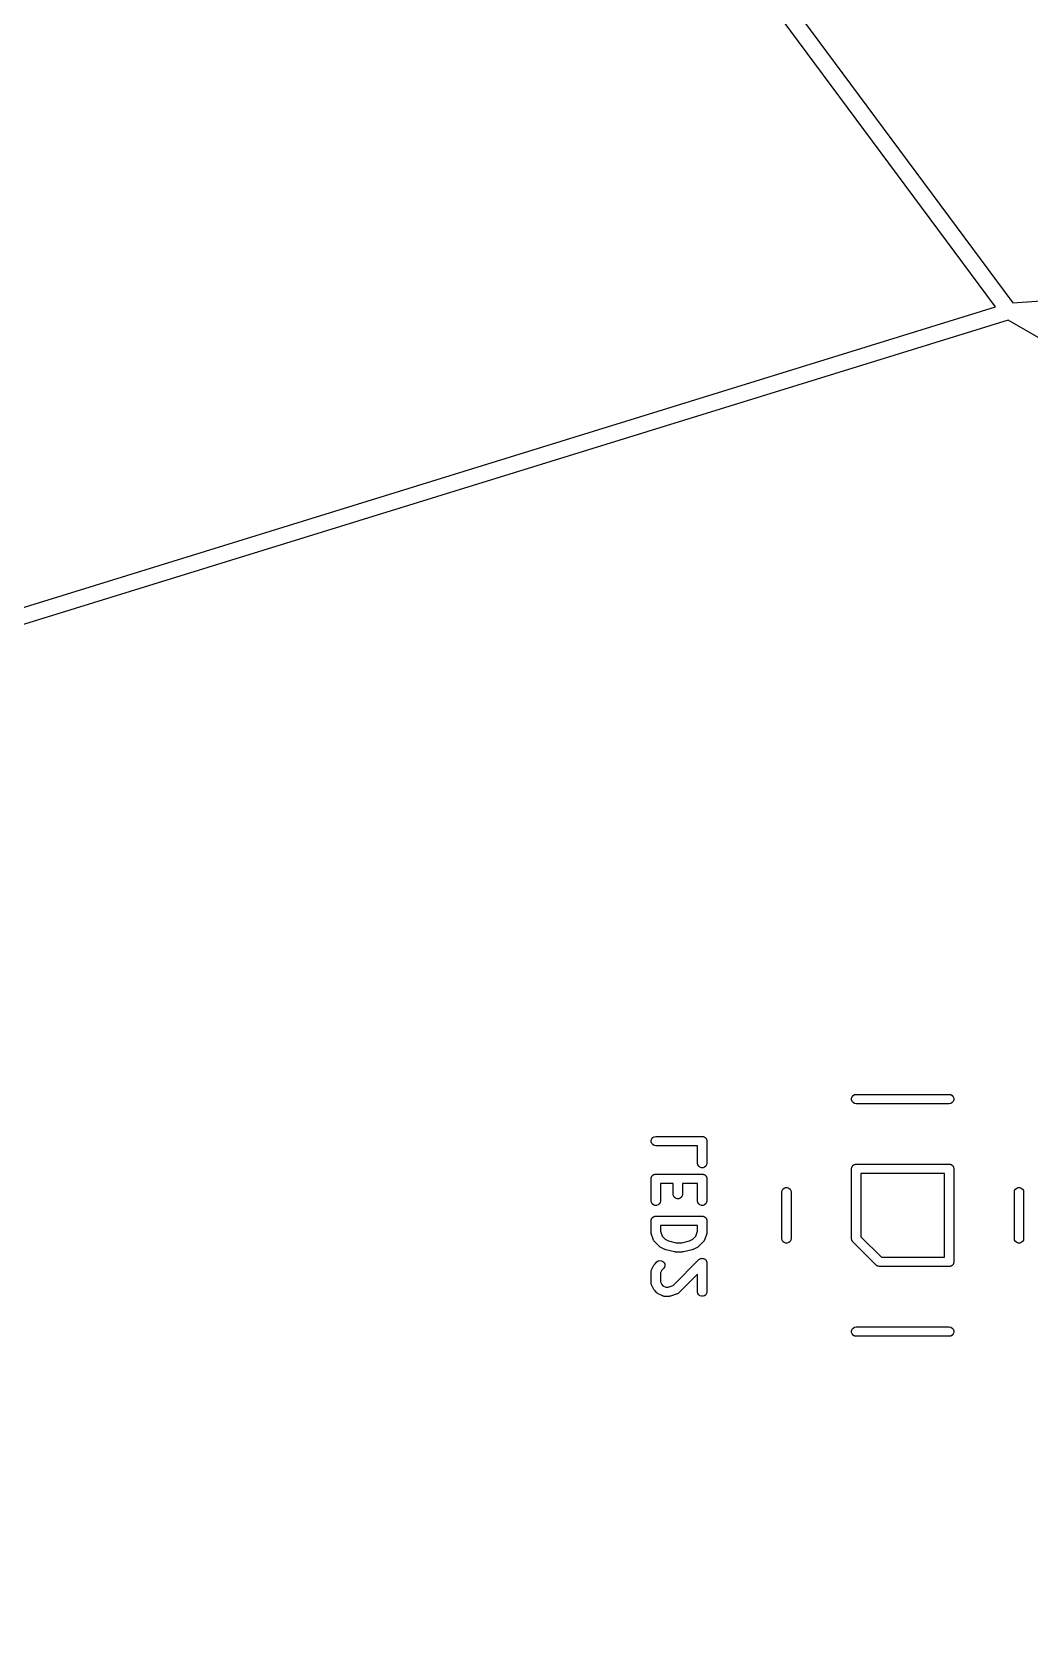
# Model space of a CAD drawing. Extents: x 48 to 353, y -143 to -50.
# Drawn here: x 308.31 to 329.76, y -132.91 to -98.39 of the extents above; entities that cross this region are included whole.
import ezdxf

# ---------------------------------------------------------------- set-up
doc = ezdxf.new("R2010")
doc.units = 0
doc.header["$MEASUREMENT"] = 0
doc.layers.add('BLACK', color=7, linetype='CONTINUOUS')

msp = doc.modelspace()

# ---------------------------------------------------------------- linework, layer by layer
at = {"layer": 'Black'}
for p, q in [((329.023, -104.3), (308.069, -76.0684)), ((308.546, -76.1237), (329.394, -104.212)), ((329.394, -104.212), (351.65, -102.568)), ((236.424, -132.908), (329.023, -104.3)), ((329.29, -104.584), (270.569, -122.725)), ((351.576, -117.373), (329.29, -104.584)), ((325.927, -121.308), (325.938, -121.275)), ((325.927, -121.342), (325.927, -121.308)), ((325.938, -121.375), (325.927, -121.342)), ((325.938, -121.275), (325.961, -121.248)), ((325.961, -121.402), (325.938, -121.375)), ((325.961, -121.248), (325.991, -121.231)), ((325.991, -121.419), (325.961, -121.402)), ((325.991, -121.231), (326.025, -121.225)), ((326.025, -121.425), (325.991, -121.419)), ((326.025, -121.225), (328.025, -121.225)), ((328.025, -121.425), (326.025, -121.425)), ((328.025, -121.225), (328.059, -121.231)), ((328.059, -121.419), (328.025, -121.425)), ((328.059, -121.231), (328.089, -121.248)), ((328.089, -121.402), (328.059, -121.419)), ((328.089, -121.248), (328.112, -121.275)), ((328.112, -121.375), (328.089, -121.402)), ((328.112, -121.275), (328.123, -121.308)), ((328.123, -121.342), (328.112, -121.375)), ((328.123, -121.308), (328.123, -121.342)), ((321.616, -122.212), (321.628, -122.18)), ((321.628, -122.18), (321.651, -122.153)), ((321.651, -122.153), (321.681, -122.136)), ((321.681, -122.136), (321.715, -122.13)), ((321.715, -122.13), (322.715, -122.13)), ((322.715, -122.13), (322.723, -122.131)), ((322.723, -122.131), (322.732, -122.131)), ((322.732, -122.131), (322.74, -122.134)), ((322.74, -122.134), (322.749, -122.136)), ((322.749, -122.136), (322.757, -122.14)), ((322.757, -122.14), (322.765, -122.143)), ((322.765, -122.143), (322.772, -122.149)), ((322.772, -122.149), (322.779, -122.153)), ((322.779, -122.153), (322.785, -122.16)), ((322.785, -122.16), (322.791, -122.165)), ((322.791, -122.165), (322.796, -122.173)), ((322.796, -122.173), (322.801, -122.18)), ((322.801, -122.18), (322.804, -122.188)), ((321.616, -122.247), (321.616, -122.212)), ((321.628, -122.28), (321.616, -122.247)), ((321.651, -122.306), (321.628, -122.28)), ((321.681, -122.324), (321.651, -122.306)), ((321.715, -122.33), (321.681, -122.324)), ((322.615, -122.33), (321.715, -122.33)), ((322.615, -122.706), (322.615, -122.33)), ((322.804, -122.188), (322.809, -122.196)), ((322.809, -122.196), (322.81, -122.204)), ((322.81, -122.204), (322.813, -122.212)), ((322.813, -122.212), (322.813, -122.221)), ((322.813, -122.221), (322.815, -122.23)), ((322.815, -122.23), (322.815, -122.706)), ((322.621, -122.74), (322.615, -122.706)), ((322.638, -122.77), (322.621, -122.74)), ((322.665, -122.793), (322.638, -122.77)), ((322.698, -122.804), (322.665, -122.793)), ((322.732, -122.804), (322.698, -122.804)), ((322.765, -122.793), (322.732, -122.804)), ((322.791, -122.77), (322.765, -122.793)), ((322.809, -122.74), (322.791, -122.77)), ((322.815, -122.706), (322.809, -122.74)), ((325.925, -122.825), (325.927, -122.816)), ((325.925, -124.325), (325.925, -122.825)), ((325.927, -122.808), (325.93, -122.799)), ((325.927, -122.816), (325.927, -122.808)), ((325.93, -122.799), (325.931, -122.791)), ((325.931, -122.791), (325.935, -122.783)), ((325.935, -122.783), (325.938, -122.775)), ((325.938, -122.775), (325.944, -122.768)), ((325.944, -122.768), (325.948, -122.761)), ((325.948, -122.761), (325.955, -122.755)), ((325.955, -122.755), (325.961, -122.748)), ((325.961, -122.748), (325.968, -122.744)), ((325.968, -122.744), (325.975, -122.738)), ((325.975, -122.738), (325.983, -122.735)), ((325.983, -122.735), (325.991, -122.731)), ((325.991, -122.731), (325.999, -122.73)), ((325.999, -122.73), (326.008, -122.727)), ((326.008, -122.727), (326.016, -122.727)), ((326.016, -122.727), (326.025, -122.725)), ((326.025, -122.725), (328.025, -122.725)), ((328.025, -122.725), (328.034, -122.727)), ((328.034, -122.727), (328.042, -122.727)), ((328.042, -122.727), (328.051, -122.73)), ((328.051, -122.73), (328.059, -122.731)), ((328.059, -122.731), (328.067, -122.735)), ((328.067, -122.735), (328.075, -122.738)), ((328.075, -122.738), (328.082, -122.744)), ((328.082, -122.744), (328.089, -122.748)), ((328.089, -122.748), (328.095, -122.755)), ((328.095, -122.755), (328.102, -122.761)), ((328.102, -122.761), (328.106, -122.768)), ((328.106, -122.768), (328.112, -122.775)), ((328.112, -122.775), (328.115, -122.783)), ((328.115, -122.783), (328.119, -122.791)), ((328.119, -122.791), (328.12, -122.799)), ((328.12, -122.799), (328.123, -122.808)), ((328.123, -122.808), (328.123, -122.816)), ((328.123, -122.816), (328.125, -122.825)), ((328.125, -122.825), (328.125, -124.825)), ((321.615, -123.039), (321.616, -123.031)), ((321.615, -123.515), (321.615, -123.039)), ((321.616, -123.022), (321.619, -123.014)), ((321.616, -123.031), (321.616, -123.022)), ((321.619, -123.014), (321.621, -123.005)), ((321.621, -123.005), (321.625, -122.998)), ((321.625, -122.998), (321.628, -122.989)), ((321.628, -122.989), (321.634, -122.983)), ((321.634, -122.983), (321.638, -122.975)), ((321.638, -122.975), (321.645, -122.969)), ((321.645, -122.969), (321.651, -122.963)), ((321.651, -122.963), (321.658, -122.958)), ((321.658, -122.958), (321.665, -122.953)), ((321.665, -122.953), (321.673, -122.95)), ((321.673, -122.95), (321.681, -122.945)), ((321.681, -122.945), (321.689, -122.944)), ((321.689, -122.944), (321.698, -122.941)), ((321.698, -122.941), (321.706, -122.941)), ((321.706, -122.941), (321.715, -122.939)), ((321.715, -122.939), (322.715, -122.939)), ((322.091, -123.139), (321.815, -123.139)), ((321.815, -123.139), (321.815, -123.515)), ((322.091, -123.373), (322.091, -123.139)), ((322.615, -123.139), (322.291, -123.139)), ((322.291, -123.139), (322.291, -123.373)), ((322.615, -123.515), (322.615, -123.139)), ((322.715, -122.939), (322.723, -122.941)), ((322.723, -122.941), (322.732, -122.941)), ((322.732, -122.941), (322.74, -122.944)), ((322.74, -122.944), (322.749, -122.945)), ((322.749, -122.945), (322.757, -122.95)), ((322.757, -122.95), (322.765, -122.953)), ((322.765, -122.953), (322.772, -122.958)), ((322.772, -122.958), (322.779, -122.963)), ((322.779, -122.963), (322.785, -122.969)), ((322.785, -122.969), (322.791, -122.975)), ((322.791, -122.975), (322.796, -122.983)), ((322.796, -122.983), (322.801, -122.989)), ((322.801, -122.989), (322.804, -122.998)), ((322.804, -122.998), (322.809, -123.005)), ((322.809, -123.005), (322.81, -123.014)), ((322.81, -123.014), (322.813, -123.022)), ((322.813, -123.022), (322.813, -123.031)), ((322.813, -123.031), (322.815, -123.039)), ((322.815, -123.039), (322.815, -123.515)), ((326.125, -122.925), (326.125, -124.284)), ((327.925, -122.925), (326.125, -122.925)), ((327.925, -124.725), (327.925, -122.925)), ((321.621, -123.55), (321.615, -123.515)), ((321.638, -123.58), (321.621, -123.55)), ((321.809, -123.55), (321.791, -123.58)), ((321.815, -123.515), (321.809, -123.55)), ((322.097, -123.407), (322.091, -123.373)), ((322.114, -123.437), (322.097, -123.407)), ((322.141, -123.459), (322.114, -123.437)), ((322.174, -123.471), (322.141, -123.459)), ((322.208, -123.471), (322.174, -123.471)), ((322.241, -123.459), (322.208, -123.471)), ((322.268, -123.437), (322.241, -123.459)), ((322.285, -123.407), (322.268, -123.437)), ((322.291, -123.373), (322.285, -123.407)), ((322.621, -123.55), (322.615, -123.515)), ((322.638, -123.58), (322.621, -123.55)), ((322.809, -123.55), (322.791, -123.58)), ((322.815, -123.515), (322.809, -123.55)), ((324.425, -123.325), (324.431, -123.291)), ((324.425, -124.325), (324.425, -123.325)), ((324.431, -123.291), (324.448, -123.261)), ((324.448, -123.261), (324.475, -123.238)), ((324.475, -123.238), (324.508, -123.227)), ((324.508, -123.227), (324.542, -123.227)), ((324.542, -123.227), (324.575, -123.238)), ((324.575, -123.238), (324.602, -123.261)), ((324.602, -123.261), (324.619, -123.291)), ((324.619, -123.291), (324.625, -123.325)), ((324.625, -123.325), (324.625, -124.325)), ((329.425, -123.325), (329.431, -123.291)), ((329.425, -124.325), (329.425, -123.325)), ((329.431, -123.291), (329.448, -123.261)), ((329.448, -123.261), (329.475, -123.238)), ((329.475, -123.238), (329.508, -123.227)), ((329.508, -123.227), (329.542, -123.227)), ((329.542, -123.227), (329.575, -123.238)), ((329.575, -123.238), (329.602, -123.261)), ((329.602, -123.261), (329.619, -123.291)), ((329.619, -123.291), (329.625, -123.325)), ((329.625, -123.325), (329.625, -124.325)), ((321.619, -123.918), (321.621, -123.91)), ((321.621, -123.91), (321.625, -123.902)), ((321.625, -123.902), (321.628, -123.894)), ((321.628, -123.894), (321.634, -123.887)), ((321.634, -123.887), (321.638, -123.88)), ((321.665, -123.602), (321.638, -123.58)), ((321.638, -123.88), (321.645, -123.874)), ((321.645, -123.874), (321.651, -123.867)), ((321.651, -123.867), (321.658, -123.863)), ((321.658, -123.863), (321.665, -123.857)), ((321.698, -123.614), (321.665, -123.602)), ((321.665, -123.857), (321.673, -123.854)), ((321.673, -123.854), (321.681, -123.85)), ((321.681, -123.85), (321.689, -123.849)), ((321.689, -123.849), (321.698, -123.846)), ((321.732, -123.614), (321.698, -123.614)), ((321.698, -123.846), (321.706, -123.846)), ((321.706, -123.846), (321.715, -123.844)), ((321.715, -123.844), (322.715, -123.844)), ((321.765, -123.602), (321.732, -123.614)), ((321.791, -123.58), (321.765, -123.602)), ((322.665, -123.602), (322.638, -123.58)), ((322.698, -123.614), (322.665, -123.602)), ((322.732, -123.614), (322.698, -123.614)), ((322.715, -123.844), (322.723, -123.846)), ((322.723, -123.846), (322.732, -123.846)), ((322.765, -123.602), (322.732, -123.614)), ((322.732, -123.846), (322.74, -123.849)), ((322.74, -123.849), (322.749, -123.85)), ((322.749, -123.85), (322.757, -123.854)), ((322.757, -123.854), (322.765, -123.857)), ((322.791, -123.58), (322.765, -123.602)), ((322.765, -123.857), (322.772, -123.863)), ((322.772, -123.863), (322.779, -123.867)), ((322.779, -123.867), (322.785, -123.874)), ((322.785, -123.874), (322.791, -123.88)), ((322.791, -123.88), (322.796, -123.887)), ((322.796, -123.887), (322.801, -123.894)), ((322.801, -123.894), (322.804, -123.902)), ((322.804, -123.902), (322.809, -123.91)), ((322.809, -123.91), (322.81, -123.918)), ((321.615, -123.944), (321.616, -123.935)), ((321.615, -124.182), (321.615, -123.944)), ((321.618, -124.198), (321.615, -124.182)), ((321.616, -123.927), (321.619, -123.918)), ((321.616, -123.935), (321.616, -123.927)), ((321.62, -124.214), (321.618, -124.198)), ((321.668, -124.357), (321.62, -124.214)), ((321.815, -124.044), (321.815, -124.166)), ((322.615, -124.044), (321.815, -124.044)), ((321.815, -124.166), (321.85, -124.271)), ((322.58, -124.271), (322.615, -124.166)), ((322.615, -124.166), (322.615, -124.044)), ((322.81, -124.214), (322.762, -124.357)), ((322.81, -123.918), (322.813, -123.927)), ((322.812, -124.198), (322.81, -124.214)), ((322.815, -124.182), (322.812, -124.198)), ((322.813, -123.927), (322.813, -123.935)), ((322.813, -123.935), (322.815, -123.944)), ((322.815, -123.944), (322.815, -124.182)), ((321.67, -124.362), (321.668, -124.357)), ((321.672, -124.367), (321.67, -124.362)), ((321.679, -124.377), (321.672, -124.367)), ((321.684, -124.387), (321.679, -124.377)), ((321.688, -124.391), (321.684, -124.387)), ((321.692, -124.396), (321.688, -124.391)), ((321.787, -124.491), (321.692, -124.396)), ((321.8, -124.5), (321.787, -124.491)), ((321.813, -124.51), (321.8, -124.5)), ((321.908, -124.557), (321.813, -124.51)), ((321.85, -124.271), (321.917, -124.338)), ((321.919, -124.56), (321.908, -124.557)), ((321.917, -124.338), (321.988, -124.374)), ((321.929, -124.565), (321.919, -124.56)), ((322.119, -124.612), (321.929, -124.565)), ((321.988, -124.374), (322.156, -124.415)), ((322.156, -124.415), (322.274, -124.415)), ((322.274, -124.415), (322.442, -124.374)), ((322.501, -124.565), (322.311, -124.612)), ((322.442, -124.374), (322.513, -124.338)), ((322.511, -124.56), (322.501, -124.565)), ((322.522, -124.557), (322.511, -124.56)), ((322.513, -124.338), (322.58, -124.271)), ((322.617, -124.51), (322.522, -124.557)), ((322.63, -124.5), (322.617, -124.51)), ((322.643, -124.491), (322.63, -124.5)), ((322.738, -124.396), (322.643, -124.491)), ((322.741, -124.391), (322.738, -124.396)), ((322.746, -124.387), (322.741, -124.391)), ((322.751, -124.377), (322.746, -124.387)), ((322.758, -124.367), (322.751, -124.377)), ((322.759, -124.362), (322.758, -124.367)), ((322.762, -124.357), (322.759, -124.362)), ((324.431, -124.359), (324.425, -124.325)), ((324.448, -124.389), (324.431, -124.359)), ((324.475, -124.412), (324.448, -124.389)), ((324.508, -124.423), (324.475, -124.412)), ((324.542, -124.423), (324.508, -124.423)), ((324.575, -124.412), (324.542, -124.423)), ((324.602, -124.389), (324.575, -124.412)), ((324.619, -124.359), (324.602, -124.389)), ((324.625, -124.325), (324.619, -124.359)), ((325.926, -124.329), (325.925, -124.325)), ((325.925, -124.334), (325.926, -124.329)), ((325.929, -124.346), (325.925, -124.334)), ((325.931, -124.359), (325.929, -124.346)), ((325.933, -124.363), (325.931, -124.359)), ((325.934, -124.367), (325.933, -124.363)), ((325.942, -124.378), (325.934, -124.367)), ((325.948, -124.389), (325.942, -124.378)), ((325.952, -124.392), (325.948, -124.389)), ((325.954, -124.396), (325.952, -124.392)), ((326.454, -124.896), (325.954, -124.396)), ((326.125, -124.284), (326.566, -124.725)), ((329.431, -124.359), (329.425, -124.325)), ((329.448, -124.389), (329.431, -124.359)), ((329.475, -124.412), (329.448, -124.389)), ((329.508, -124.423), (329.475, -124.412)), ((329.542, -124.423), (329.508, -124.423)), ((329.575, -124.412), (329.542, -124.423)), ((329.602, -124.389), (329.575, -124.412)), ((329.619, -124.359), (329.602, -124.389)), ((329.625, -124.325), (329.619, -124.359)), ((321.625, -124.995), (321.673, -124.899)), ((321.673, -124.899), (321.683, -124.886)), ((321.683, -124.886), (321.692, -124.873)), ((321.692, -124.873), (321.739, -124.826)), ((321.739, -124.826), (321.768, -124.806)), ((321.768, -124.806), (321.801, -124.797)), ((321.801, -124.797), (321.836, -124.8)), ((321.836, -124.8), (321.867, -124.815)), ((321.867, -124.815), (321.892, -124.839)), ((321.901, -124.939), (321.881, -124.967)), ((321.892, -124.839), (321.907, -124.871)), ((321.91, -124.905), (321.901, -124.939)), ((321.907, -124.871), (321.91, -124.905)), ((322.089, -125.333), (322.644, -124.778)), ((322.131, -124.613), (322.119, -124.612)), ((322.143, -124.615), (322.131, -124.613)), ((322.286, -124.615), (322.143, -124.615)), ((322.298, -124.613), (322.286, -124.615)), ((322.311, -124.612), (322.298, -124.613)), ((322.644, -124.778), (322.655, -124.771)), ((322.655, -124.771), (322.665, -124.762)), ((322.665, -124.762), (322.669, -124.761)), ((322.669, -124.761), (322.673, -124.758)), ((322.673, -124.758), (322.685, -124.755)), ((322.685, -124.755), (322.698, -124.75)), ((322.698, -124.75), (322.702, -124.75)), ((322.702, -124.75), (322.706, -124.749)), ((322.706, -124.749), (322.719, -124.75)), ((322.719, -124.75), (322.732, -124.75)), ((322.732, -124.75), (322.736, -124.752)), ((322.736, -124.752), (322.741, -124.752)), ((322.741, -124.752), (322.753, -124.758)), ((322.753, -124.758), (322.765, -124.762)), ((322.765, -124.762), (322.768, -124.765)), ((322.768, -124.765), (322.772, -124.767)), ((322.772, -124.767), (322.781, -124.776)), ((322.781, -124.776), (322.791, -124.785)), ((322.791, -124.785), (322.794, -124.788)), ((322.794, -124.788), (322.797, -124.791)), ((322.797, -124.791), (322.802, -124.803)), ((322.802, -124.803), (322.809, -124.815)), ((322.809, -124.815), (322.81, -124.819)), ((322.81, -124.819), (322.811, -124.823)), ((322.811, -124.823), (322.813, -124.836)), ((322.813, -124.836), (322.815, -124.849)), ((322.815, -124.849), (322.815, -125.468)), ((326.458, -124.898), (326.454, -124.896)), ((326.461, -124.902), (326.458, -124.898)), ((326.472, -124.908), (326.461, -124.902)), ((326.483, -124.916), (326.472, -124.908)), ((326.487, -124.917), (326.483, -124.916)), ((326.491, -124.919), (326.487, -124.917)), ((326.504, -124.921), (326.491, -124.919)), ((326.516, -124.925), (326.504, -124.921)), ((326.521, -124.924), (326.516, -124.925)), ((326.525, -124.925), (326.521, -124.924)), ((328.025, -124.925), (326.525, -124.925)), ((326.566, -124.725), (327.925, -124.725)), ((328.034, -124.923), (328.025, -124.925)), ((328.042, -124.923), (328.034, -124.923)), ((328.051, -124.92), (328.042, -124.923)), ((328.059, -124.919), (328.051, -124.92)), ((328.067, -124.915), (328.059, -124.919)), ((328.075, -124.912), (328.067, -124.915)), ((328.082, -124.906), (328.075, -124.912)), ((328.089, -124.902), (328.082, -124.906)), ((328.095, -124.895), (328.089, -124.902)), ((328.102, -124.889), (328.095, -124.895)), ((328.106, -124.882), (328.102, -124.889)), ((328.112, -124.875), (328.106, -124.882)), ((328.115, -124.867), (328.112, -124.875)), ((328.119, -124.859), (328.115, -124.867)), ((328.12, -124.851), (328.119, -124.859)), ((328.123, -124.842), (328.12, -124.851)), ((328.125, -124.825), (328.123, -124.834)), ((328.123, -124.834), (328.123, -124.842)), ((321.615, -125.039), (321.616, -125.034)), ((321.615, -125.277), (321.615, -125.039)), ((321.616, -125.283), (321.615, -125.277)), ((321.616, -125.028), (321.619, -125.017)), ((321.616, -125.034), (321.616, -125.028)), ((321.616, -125.289), (321.616, -125.283)), ((321.619, -125.3), (321.616, -125.289)), ((321.619, -125.017), (321.621, -125.005)), ((321.621, -125.005), (321.624, -125)), ((321.624, -125), (321.625, -124.995)), ((321.845, -125.003), (321.815, -125.063)), ((321.815, -125.063), (321.815, -125.254)), ((321.815, -125.254), (321.845, -125.313)), ((321.881, -124.967), (321.845, -125.003)), ((322.615, -125.09), (322.214, -125.491)), ((322.615, -125.468), (322.615, -125.09)), ((321.621, -125.312), (321.619, -125.3)), ((321.624, -125.317), (321.621, -125.312)), ((321.625, -125.322), (321.624, -125.317)), ((321.673, -125.417), (321.625, -125.322)), ((321.683, -125.43), (321.673, -125.417)), ((321.692, -125.443), (321.683, -125.43)), ((321.739, -125.491), (321.692, -125.443)), ((321.753, -125.5), (321.739, -125.491)), ((321.765, -125.51), (321.753, -125.5)), ((321.861, -125.557), (321.765, -125.51)), ((321.845, -125.313), (321.869, -125.338)), ((321.866, -125.559), (321.861, -125.557)), ((321.871, -125.562), (321.866, -125.559)), ((321.869, -125.338), (321.929, -125.368)), ((321.883, -125.564), (321.871, -125.562)), ((321.894, -125.567), (321.883, -125.564)), ((321.9, -125.567), (321.894, -125.567)), ((321.905, -125.568), (321.9, -125.567)), ((322.001, -125.568), (321.905, -125.568)), ((321.929, -125.368), (321.984, -125.368)), ((321.984, -125.368), (322.089, -125.333)), ((322.016, -125.565), (322.001, -125.568)), ((322.032, -125.563), (322.016, -125.565)), ((322.175, -125.515), (322.032, -125.563)), ((322.18, -125.512), (322.175, -125.515)), ((322.186, -125.511), (322.18, -125.512)), ((322.195, -125.504), (322.186, -125.511)), ((322.206, -125.499), (322.195, -125.504)), ((322.209, -125.494), (322.206, -125.499)), ((322.214, -125.491), (322.209, -125.494)), ((322.621, -125.502), (322.615, -125.468)), ((322.638, -125.532), (322.621, -125.502)), ((322.665, -125.554), (322.638, -125.532)), ((322.698, -125.566), (322.665, -125.554)), ((322.732, -125.566), (322.698, -125.566)), ((322.765, -125.554), (322.732, -125.566)), ((322.791, -125.532), (322.765, -125.554)), ((322.809, -125.502), (322.791, -125.532)), ((322.815, -125.468), (322.809, -125.502)), ((325.927, -126.308), (325.938, -126.275)), ((325.927, -126.342), (325.927, -126.308)), ((325.938, -126.275), (325.961, -126.248)), ((325.961, -126.248), (325.991, -126.231)), ((325.991, -126.231), (326.025, -126.225)), ((326.025, -126.225), (328.025, -126.225)), ((328.025, -126.225), (328.059, -126.231)), ((328.059, -126.231), (328.089, -126.248)), ((328.089, -126.248), (328.112, -126.275)), ((328.112, -126.275), (328.123, -126.308)), ((328.123, -126.308), (328.123, -126.342)), ((325.938, -126.375), (325.927, -126.342)), ((325.961, -126.402), (325.938, -126.375)), ((325.991, -126.419), (325.961, -126.402)), ((326.025, -126.425), (325.991, -126.419)), ((328.025, -126.425), (326.025, -126.425)), ((328.059, -126.419), (328.025, -126.425)), ((328.089, -126.402), (328.059, -126.419)), ((328.112, -126.375), (328.089, -126.402)), ((328.123, -126.342), (328.112, -126.375))]:
    msp.add_line(p, q, dxfattribs=at)

doc.saveas('drawing.dxf')
